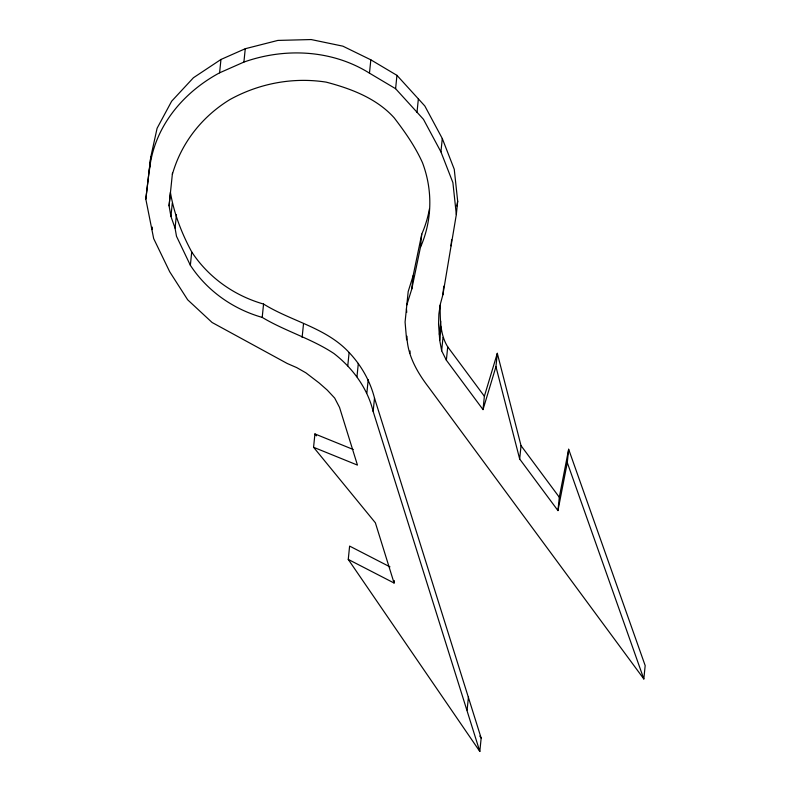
<?xml version="1.0" encoding="UTF-8"?>
<svg xmlns="http://www.w3.org/2000/svg" width="791" height="791" viewBox="0 0 791 791"><rect width="100%" height="100%" fill="white"/><g stroke="black" fill="none" stroke-linecap="round" stroke-linejoin="round"><path stroke-width="1.19" d="M440.093 305.188C440.28 319.287 439.954 334.484 447.716 346.844L484.369 396.251L483.014 409.6L446.361 360.192L441.655 350.779L439.737 340.367L438.56 324.191L438.886 314.017L440.34 304.149L442.901 294.697L456.328 214.569L457.682 201.221L454.252 169.254L442.288 138.534L424.826 105.984L396.953 75.353L370.831 59.819L342.869 46.165L311.16 39.55L277.868 40.42L245.259 48.726L220.956 59.473L193.429 77.745L171.647 101.218L157.093 128.271L150.774 157.073L145.821 199.105L153.672 238.585L169.699 271.758L187.685 299.819L212.107 322.501L287.242 363.494L296.734 367.617L305.86 372.808L319.139 382.963L327.237 390.082L334.682 398.061L339.537 407.405L357.453 465.098L313.572 447.281L314.927 433.933L353.181 449.466M145.821 199.105L150.774 157.073M152.07 229.558L152.307 227.136M479.811 751.45L373.154 411.458C367.469 388.144 352.737 368.102 333.94 353.518C311.565 338.647 285.294 331.241 262.207 317.399A126.016 118.423 5.8 0 1 190.364 265.292L176.492 236.272L175.068 228.144L170.935 216.457L169.076 205.808L170.431 192.46C173.99 213.441 181.614 233.197 191.719 251.943A126.016 118.423 5.8 0 0 263.561 304.051C291.483 321.393 326.149 327.692 349.118 352.509C361.25 365.353 370.129 380.975 374.509 398.12L481.165 738.102L479.811 751.45L348.258 559.425L349.612 546.087L389.973 566.87M170.935 216.457L172.29 203.109M175.068 228.144L176.423 214.796M190.364 265.292L191.719 251.943M149.41 170.421C153.701 127.549 182.494 92.755 219.601 72.821L220.956 59.473M219.601 72.821L243.905 62.074L245.259 48.726M262.207 317.399L263.561 304.051M302.122 337.421L303.477 324.073M456.328 214.569L452.897 182.602L440.933 151.882L423.472 119.332L395.599 88.701L369.466 73.158L370.831 59.819M347.763 365.857L349.118 352.509M356.968 376.753L358.323 363.405M395.599 88.701L396.953 75.353M366.856 393.018L368.21 379.68M373.154 411.458L374.509 398.12M416.986 112.47L418.34 99.122M519.677 459.017L521.032 445.669L497.302 353.32L495.947 366.668L519.677 459.017L557.952 510.59L559.306 497.242L568.65 449.268L645.179 665.607L643.825 678.955L428.475 387.017C417.322 372.472 407.197 354.922 406.97 336.215M406.831 304.911L411.804 288.942L413.159 275.594L421.751 234.136A126.016 118.423 5.8 0 0 429.454 208.765M411.804 288.942L420.397 247.484L421.751 234.136M409.847 353.379L410.094 350.957M348.258 559.425L394.076 583.016L394.323 580.594M440.933 151.882L442.288 138.534M442.901 294.697L443.761 286.204M439.361 334.534L440.716 321.195M439.737 340.367L441.091 327.019M451.018 245.882L451.631 239.811M441.655 350.779L443.009 337.431M446.361 360.192L447.716 346.844M467.115 710.071L468.47 696.723M557.952 510.59L567.295 462.616L568.65 449.268M169.076 205.808L172.468 173.091M456.862 206.036L457.682 201.221M484.369 396.251L497.302 353.32M483.014 409.6L495.947 366.668M413.159 275.594L408.186 291.572L405.081 322.075L406.604 339.853M172.389 174.327C181.248 142.884 202.15 116.504 229.934 99.547C259.24 83.391 293.006 76.964 326.139 82.126C350.977 88.632 376.585 98.282 394.155 117.8C404.992 131.959 415.067 146.256 422.483 162.699A126.016 118.423 5.8 0 1 420.397 247.484M243.905 62.074C284.958 47.5 332.101 49.714 369.466 73.158M314.927 433.933L316.489 435.841M313.572 447.281L375.369 522.792L394.076 583.016M521.032 445.669L559.306 497.242M479.771 736.075L481.165 738.102M567.295 462.616L643.825 678.955M406.436 308.727L406.742 312.366"/></g></svg>
